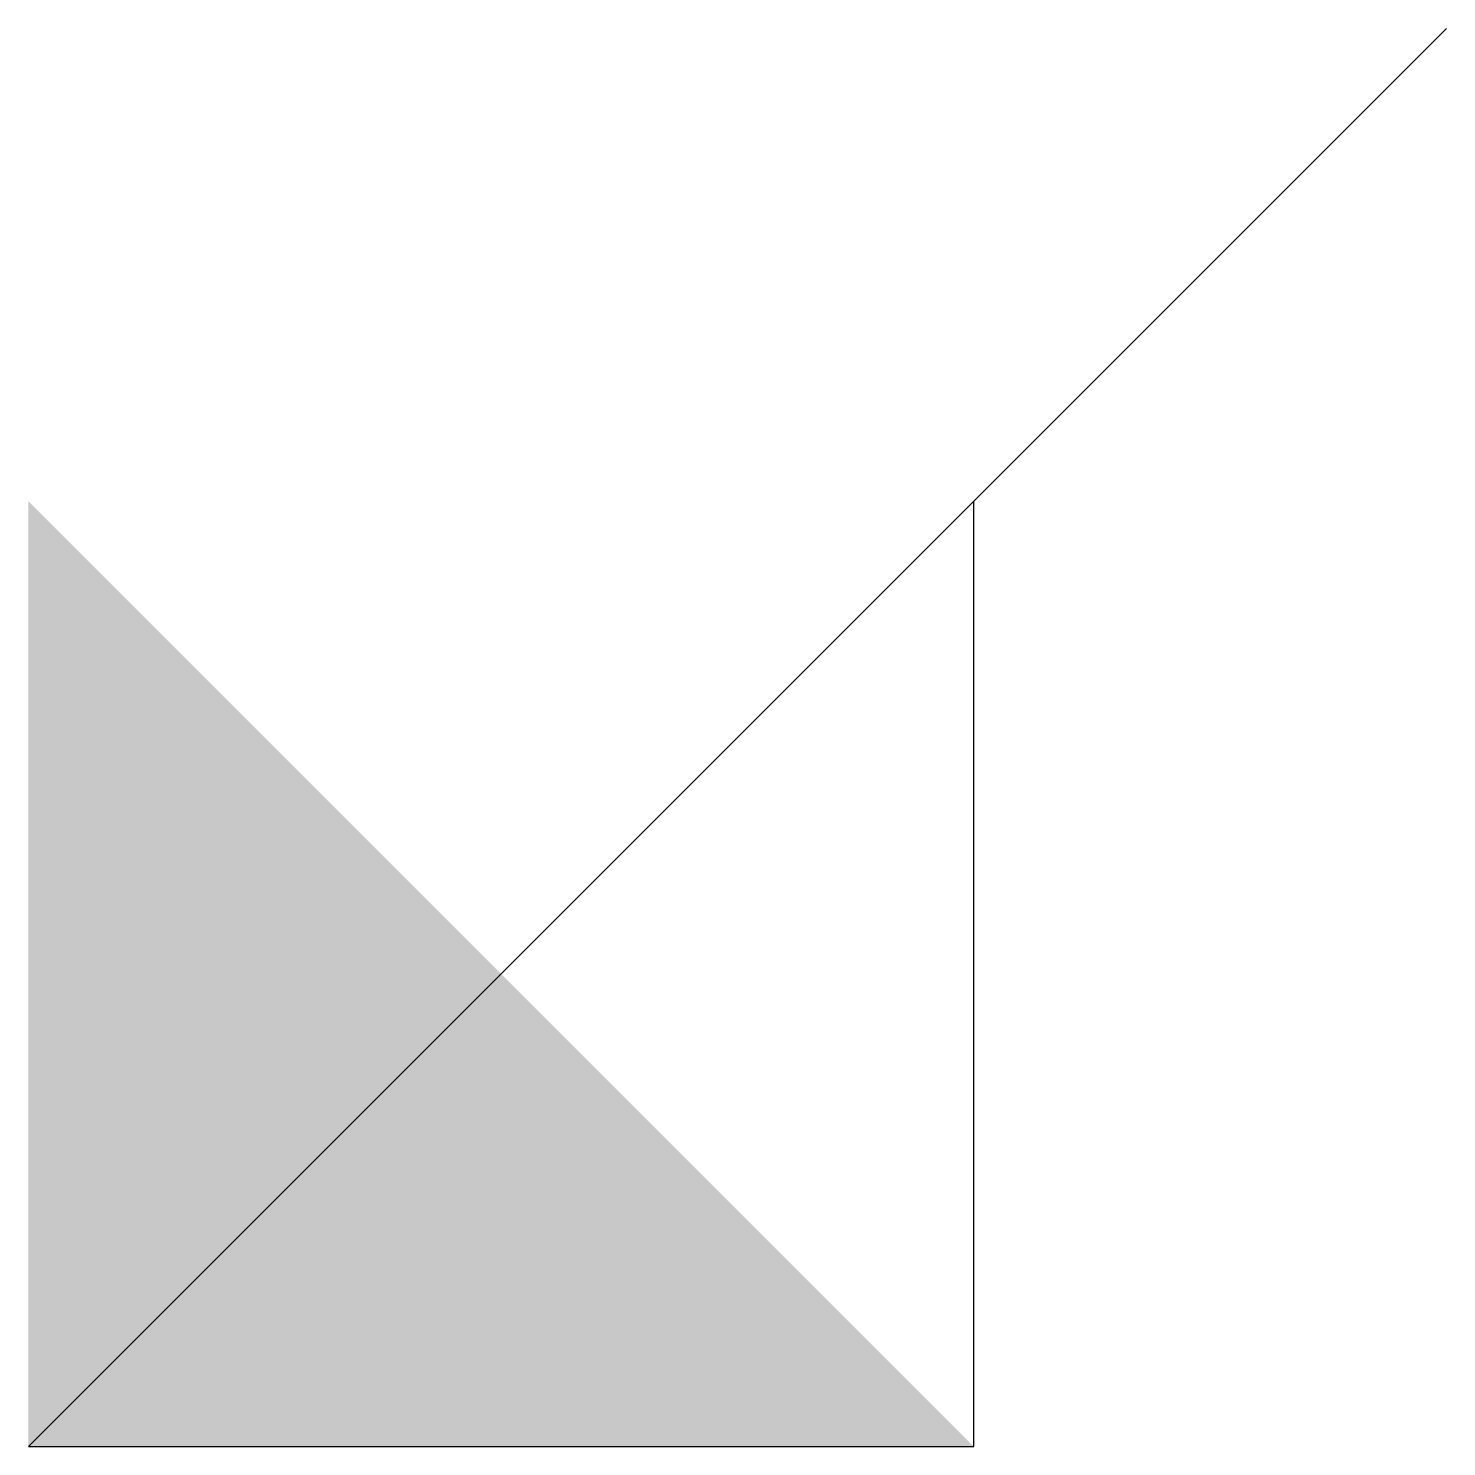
# Model space of a CAD drawing. Extents: x 0 to 3, y 0 to 3.
import ezdxf

# ---------------------------------------------------------------- set-up
doc = ezdxf.new("R2010")
doc.units = 0

msp = doc.modelspace()

# ---------------------------------------------------------------- linework, layer by layer
msp.add_line((0, 0), (3, 3))
msp.add_solid([(0, 0), (2, 0), (0, 2)])
msp.add_3dface([(0, 0, 1), (2, 0, 1), (2, 2, 1)])

doc.saveas('drawing.dxf')
